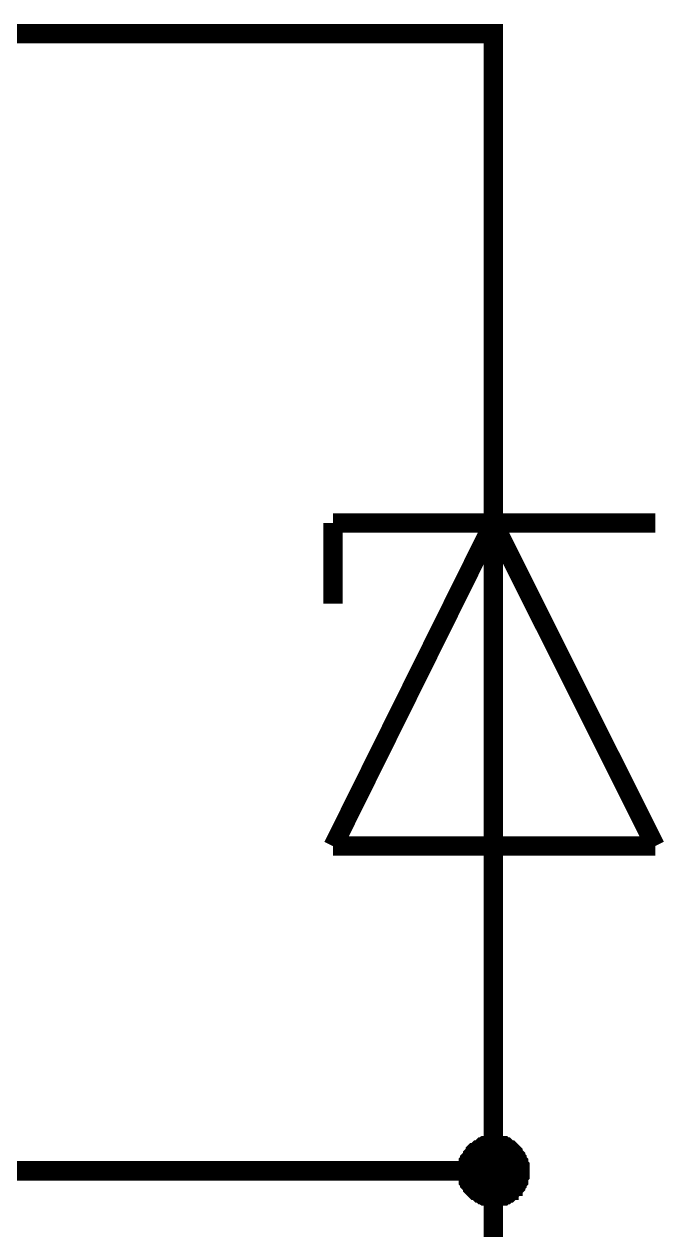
# Model space of a CAD drawing. Header units: millimetres. Extents: x 0 to 20.9, y 0 to 9.5.
# Drawn here: x 19.114 to 19.505, y 3.87 to 4.606 of the extents above; entities that cross this region are included whole.
import ezdxf

# ---------------------------------------------------------------- set-up
doc = ezdxf.new("R2010")
doc.units = ezdxf.units.MM
doc.header["$MEASUREMENT"] = 0
doc.layers.add('Sheet', color=255, linetype='Continuous')

msp = doc.modelspace()

# ---------------------------------------------------------------- linework, layer by layer
at = {"layer": 'Sheet'}
for points, const_width in [([(10.40049, 4.59963), (11.00029, 4.59963), (11.40044, 4.59963), (12.00025, 4.59963), (12.40039, 4.59963), (13.0002, 4.59963), (13.40034, 4.59963), (14.00015, 4.59963), (14.40029, 4.59963), (15.0001, 4.59963), (15.40025, 4.59963), (16.00005, 4.59963), (16.4002, 4.59963), (17, 4.59963), (17.40015, 4.59963), (17.99995, 4.59963), (18.4001, 4.59963), (19.00074, 4.59963), (19.40005, 4.59963), (19.40005, 4.39997)], 0.0118), ([(19.40005, 4.3014), (19.40005, 4.39997)], 0.0118), ([(19.49862, 4.3014), (19.30231, 4.3014)], 0.0118), ([(19.30231, 4.10425), (19.40005, 4.3014)], 0.0118), ([(19.30231, 4.3014), (19.30231, 4.25211)], 0.0118), ([(19.40005, 4.10425), (19.40005, 4.3014)], 0.0118), ([(19.40005, 4.3014), (19.49862, 4.10425)], 0.0118), ([(19.49862, 4.10425), (19.30231, 4.10425)], 0.0118), ([(19.40005, 4.10425), (19.40005, 4.00567)], 0.0118), ([(19.40005, 3.90626), (19.40005, 4.00567)], 0.0118), ([(19.38, 3.90626), (19.38, 3.9071), (19.38, 3.90793), (19.38, 3.9096), (19.38, 3.91044), (19.38083, 3.91127), (19.38083, 3.91211), (19.38083, 3.91294), (19.38167, 3.91378), (19.38167, 3.91461), (19.38251, 3.91545), (19.38334, 3.91629), (19.38334, 3.91712), (19.38418, 3.91796), (19.38501, 3.91879), (19.38501, 3.91963), (19.38585, 3.92046), (19.38668, 3.9213), (19.38752, 3.9213), (19.38835, 3.92213), (19.38919, 3.92297), (19.39002, 3.92297), (19.39086, 3.9238), (19.39169, 3.92464), (19.39253, 3.92464), (19.39337, 3.92547), (19.3942, 3.92547), (19.39504, 3.92547), (19.39587, 3.92631), (19.39671, 3.92631), (19.39838, 3.92631), (19.39921, 3.92631), (19.40005, 3.92631)], 0.0039), ([(19.38, 3.90626), (19.38, 3.9071), (19.38, 3.90793), (19.38, 3.9096), (19.38, 3.91044), (19.38083, 3.91127), (19.38083, 3.91211), (19.38083, 3.91294), (19.38167, 3.91378), (19.38167, 3.91461), (19.38251, 3.91545), (19.38334, 3.91629), (19.38334, 3.91712), (19.38418, 3.91796), (19.38501, 3.91879), (19.38501, 3.91963), (19.38585, 3.92046), (19.38668, 3.9213), (19.38752, 3.9213), (19.38835, 3.92213), (19.38919, 3.92297), (19.39002, 3.92297), (19.39086, 3.9238), (19.39169, 3.92464), (19.39253, 3.92464), (19.39337, 3.92547), (19.3942, 3.92547), (19.39504, 3.92547), (19.39587, 3.92631), (19.39671, 3.92631), (19.39838, 3.92631), (19.39921, 3.92631), (19.40005, 3.92631)], 0.0039), ([(19.38, 3.90626), (19.38, 3.9071), (19.38, 3.90793), (19.38, 3.9096), (19.38, 3.91044), (19.38083, 3.91127), (19.38083, 3.91211), (19.38083, 3.91294), (19.38167, 3.91378), (19.38167, 3.91461), (19.38251, 3.91545), (19.38334, 3.91629), (19.38334, 3.91712), (19.38418, 3.91796), (19.38501, 3.91879), (19.38501, 3.91963), (19.38585, 3.92046), (19.38668, 3.9213), (19.38752, 3.9213), (19.38835, 3.92213), (19.38919, 3.92297), (19.39002, 3.92297), (19.39086, 3.9238), (19.39169, 3.92464), (19.39253, 3.92464), (19.39337, 3.92547), (19.3942, 3.92547), (19.39504, 3.92547), (19.39587, 3.92631), (19.39671, 3.92631), (19.39838, 3.92631), (19.39921, 3.92631), (19.40005, 3.92631)], 0.0039), ([(19.38, 3.90626), (19.38, 3.9071), (19.38, 3.90793), (19.38, 3.9096), (19.38, 3.91044), (19.38083, 3.91127), (19.38083, 3.91211), (19.38083, 3.91294), (19.38167, 3.91378), (19.38167, 3.91461), (19.38251, 3.91545), (19.38334, 3.91629), (19.38334, 3.91712), (19.38418, 3.91796), (19.38501, 3.91879), (19.38501, 3.91963), (19.38585, 3.92046), (19.38668, 3.9213), (19.38752, 3.9213), (19.38835, 3.92213), (19.38919, 3.92297), (19.39002, 3.92297), (19.39086, 3.9238), (19.39169, 3.92464), (19.39253, 3.92464), (19.39337, 3.92547), (19.3942, 3.92547), (19.39504, 3.92547), (19.39587, 3.92631), (19.39671, 3.92631), (19.39838, 3.92631), (19.39921, 3.92631), (19.40005, 3.92631)], 0.0039), ([(19.38, 3.90626), (19.38, 3.9071), (19.38, 3.90793), (19.38, 3.9096), (19.38, 3.91044), (19.38083, 3.91127), (19.38083, 3.91211), (19.38083, 3.91294), (19.38167, 3.91378), (19.38167, 3.91461), (19.38251, 3.91545), (19.38334, 3.91629), (19.38334, 3.91712), (19.38418, 3.91796), (19.38501, 3.91879), (19.38501, 3.91963), (19.38585, 3.92046), (19.38668, 3.9213), (19.38752, 3.9213), (19.38835, 3.92213), (19.38919, 3.92297), (19.39002, 3.92297), (19.39086, 3.9238), (19.39169, 3.92464), (19.39253, 3.92464), (19.39337, 3.92547), (19.3942, 3.92547), (19.39504, 3.92547), (19.39587, 3.92631), (19.39671, 3.92631), (19.39838, 3.92631), (19.39921, 3.92631), (19.40005, 3.92631)], 0.0039), ([(19.38, 3.90626), (19.38, 3.9071), (19.38, 3.90793), (19.38, 3.9096), (19.38, 3.91044), (19.38083, 3.91127), (19.38083, 3.91211), (19.38083, 3.91294), (19.38167, 3.91378), (19.38167, 3.91461), (19.38251, 3.91545), (19.38334, 3.91629), (19.38334, 3.91712), (19.38418, 3.91796), (19.38501, 3.91879), (19.38501, 3.91963), (19.38585, 3.92046), (19.38668, 3.9213), (19.38752, 3.9213), (19.38835, 3.92213), (19.38919, 3.92297), (19.39002, 3.92297), (19.39086, 3.9238), (19.39169, 3.92464), (19.39253, 3.92464), (19.39337, 3.92547), (19.3942, 3.92547), (19.39504, 3.92547), (19.39587, 3.92631), (19.39671, 3.92631), (19.39838, 3.92631), (19.39921, 3.92631), (19.40005, 3.92631)], 0.0039), ([(19.38, 3.90626), (19.38, 3.9071), (19.38, 3.90793), (19.38, 3.9096), (19.38, 3.91044), (19.38083, 3.91127), (19.38083, 3.91211), (19.38083, 3.91294), (19.38167, 3.91378), (19.38167, 3.91461), (19.38251, 3.91545), (19.38334, 3.91629), (19.38334, 3.91712), (19.38418, 3.91796), (19.38501, 3.91879), (19.38501, 3.91963), (19.38585, 3.92046), (19.38668, 3.9213), (19.38752, 3.9213), (19.38835, 3.92213), (19.38919, 3.92297), (19.39002, 3.92297), (19.39086, 3.9238), (19.39169, 3.92464), (19.39253, 3.92464), (19.39337, 3.92547), (19.3942, 3.92547), (19.39504, 3.92547), (19.39587, 3.92631), (19.39671, 3.92631), (19.39838, 3.92631), (19.39921, 3.92631), (19.40005, 3.92631)], 0.0039), ([(19.38, 3.90626), (19.38, 3.9071), (19.38, 3.90793), (19.38, 3.9096), (19.38, 3.91044), (19.38083, 3.91127), (19.38083, 3.91211), (19.38083, 3.91294), (19.38167, 3.91378), (19.38167, 3.91461), (19.38251, 3.91545), (19.38334, 3.91629), (19.38334, 3.91712), (19.38418, 3.91796), (19.38501, 3.91879), (19.38501, 3.91963), (19.38585, 3.92046), (19.38668, 3.9213), (19.38752, 3.9213), (19.38835, 3.92213), (19.38919, 3.92297), (19.39002, 3.92297), (19.39086, 3.9238), (19.39169, 3.92464), (19.39253, 3.92464), (19.39337, 3.92547), (19.3942, 3.92547), (19.39504, 3.92547), (19.39587, 3.92631), (19.39671, 3.92631), (19.39838, 3.92631), (19.39921, 3.92631), (19.40005, 3.92631)], 0.0039), ([(19.40005, 3.92631), (19.40005, 3.92631)], 0.0039), ([(19.40005, 3.92631), (19.40088, 3.92631), (19.40255, 3.92631), (19.40339, 3.92631), (19.40423, 3.92631), (19.40506, 3.92547), (19.4059, 3.92547), (19.40757, 3.92547), (19.4084, 3.92464), (19.40924, 3.92464), (19.41007, 3.9238), (19.41091, 3.92297), (19.41174, 3.92297), (19.41258, 3.92213), (19.41341, 3.9213), (19.41341, 3.9213), (19.41425, 3.92046), (19.41509, 3.91963), (19.41592, 3.91879), (19.41592, 3.91796), (19.41676, 3.91712), (19.41759, 3.91629), (19.41759, 3.91545), (19.41843, 3.91461), (19.41843, 3.91378), (19.41926, 3.91294), (19.41926, 3.91211), (19.41926, 3.91127), (19.4201, 3.91044), (19.4201, 3.9096), (19.4201, 3.90793), (19.4201, 3.9071), (19.4201, 3.90626)], 0.0039), ([(19.40005, 3.92631), (19.40005, 3.92631)], 0.0039), ([(19.40005, 3.92631), (19.40088, 3.92631), (19.40255, 3.92631), (19.40339, 3.92631), (19.40423, 3.92631), (19.40506, 3.92547), (19.4059, 3.92547), (19.40757, 3.92547), (19.4084, 3.92464), (19.40924, 3.92464), (19.41007, 3.9238), (19.41091, 3.92297), (19.41174, 3.92297), (19.41258, 3.92213), (19.41341, 3.9213), (19.41341, 3.9213), (19.41425, 3.92046), (19.41509, 3.91963), (19.41592, 3.91879), (19.41592, 3.91796), (19.41676, 3.91712), (19.41759, 3.91629), (19.41759, 3.91545), (19.41843, 3.91461), (19.41843, 3.91378), (19.41926, 3.91294), (19.41926, 3.91211), (19.41926, 3.91127), (19.4201, 3.91044), (19.4201, 3.9096), (19.4201, 3.90793), (19.4201, 3.9071), (19.4201, 3.90626)], 0.0039), ([(19.40005, 3.92631), (19.40005, 3.92631)], 0.0039), ([(19.40005, 3.92631), (19.40088, 3.92631), (19.40255, 3.92631), (19.40339, 3.92631), (19.40423, 3.92631), (19.40506, 3.92547), (19.4059, 3.92547), (19.40757, 3.92547), (19.4084, 3.92464), (19.40924, 3.92464), (19.41007, 3.9238), (19.41091, 3.92297), (19.41174, 3.92297), (19.41258, 3.92213), (19.41341, 3.9213), (19.41341, 3.9213), (19.41425, 3.92046), (19.41509, 3.91963), (19.41592, 3.91879), (19.41592, 3.91796), (19.41676, 3.91712), (19.41759, 3.91629), (19.41759, 3.91545), (19.41843, 3.91461), (19.41843, 3.91378), (19.41926, 3.91294), (19.41926, 3.91211), (19.41926, 3.91127), (19.4201, 3.91044), (19.4201, 3.9096), (19.4201, 3.90793), (19.4201, 3.9071), (19.4201, 3.90626)], 0.0039), ([(19.40005, 3.92631), (19.40005, 3.92631)], 0.0039), ([(19.40005, 3.92631), (19.40088, 3.92631), (19.40255, 3.92631), (19.40339, 3.92631), (19.40423, 3.92631), (19.40506, 3.92547), (19.4059, 3.92547), (19.40757, 3.92547), (19.4084, 3.92464), (19.40924, 3.92464), (19.41007, 3.9238), (19.41091, 3.92297), (19.41174, 3.92297), (19.41258, 3.92213), (19.41341, 3.9213), (19.41341, 3.9213), (19.41425, 3.92046), (19.41509, 3.91963), (19.41592, 3.91879), (19.41592, 3.91796), (19.41676, 3.91712), (19.41759, 3.91629), (19.41759, 3.91545), (19.41843, 3.91461), (19.41843, 3.91378), (19.41926, 3.91294), (19.41926, 3.91211), (19.41926, 3.91127), (19.4201, 3.91044), (19.4201, 3.9096), (19.4201, 3.90793), (19.4201, 3.9071), (19.4201, 3.90626)], 0.0039), ([(19.40005, 3.92631), (19.40005, 3.92631)], 0.0039), ([(19.40005, 3.92631), (19.40088, 3.92631), (19.40255, 3.92631), (19.40339, 3.92631), (19.40423, 3.92631), (19.40506, 3.92547), (19.4059, 3.92547), (19.40757, 3.92547), (19.4084, 3.92464), (19.40924, 3.92464), (19.41007, 3.9238), (19.41091, 3.92297), (19.41174, 3.92297), (19.41258, 3.92213), (19.41341, 3.9213), (19.41341, 3.9213), (19.41425, 3.92046), (19.41509, 3.91963), (19.41592, 3.91879), (19.41592, 3.91796), (19.41676, 3.91712), (19.41759, 3.91629), (19.41759, 3.91545), (19.41843, 3.91461), (19.41843, 3.91378), (19.41926, 3.91294), (19.41926, 3.91211), (19.41926, 3.91127), (19.4201, 3.91044), (19.4201, 3.9096), (19.4201, 3.90793), (19.4201, 3.9071), (19.4201, 3.90626)], 0.0039), ([(19.40005, 3.92631), (19.40005, 3.92631)], 0.0039), ([(19.40005, 3.92631), (19.40088, 3.92631), (19.40255, 3.92631), (19.40339, 3.92631), (19.40423, 3.92631), (19.40506, 3.92547), (19.4059, 3.92547), (19.40757, 3.92547), (19.4084, 3.92464), (19.40924, 3.92464), (19.41007, 3.9238), (19.41091, 3.92297), (19.41174, 3.92297), (19.41258, 3.92213), (19.41341, 3.9213), (19.41341, 3.9213), (19.41425, 3.92046), (19.41509, 3.91963), (19.41592, 3.91879), (19.41592, 3.91796), (19.41676, 3.91712), (19.41759, 3.91629), (19.41759, 3.91545), (19.41843, 3.91461), (19.41843, 3.91378), (19.41926, 3.91294), (19.41926, 3.91211), (19.41926, 3.91127), (19.4201, 3.91044), (19.4201, 3.9096), (19.4201, 3.90793), (19.4201, 3.9071), (19.4201, 3.90626)], 0.0039), ([(19.40005, 3.92631), (19.40005, 3.92631)], 0.0039), ([(19.40005, 3.92631), (19.40088, 3.92631), (19.40255, 3.92631), (19.40339, 3.92631), (19.40423, 3.92631), (19.40506, 3.92547), (19.4059, 3.92547), (19.40757, 3.92547), (19.4084, 3.92464), (19.40924, 3.92464), (19.41007, 3.9238), (19.41091, 3.92297), (19.41174, 3.92297), (19.41258, 3.92213), (19.41341, 3.9213), (19.41341, 3.9213), (19.41425, 3.92046), (19.41509, 3.91963), (19.41592, 3.91879), (19.41592, 3.91796), (19.41676, 3.91712), (19.41759, 3.91629), (19.41759, 3.91545), (19.41843, 3.91461), (19.41843, 3.91378), (19.41926, 3.91294), (19.41926, 3.91211), (19.41926, 3.91127), (19.4201, 3.91044), (19.4201, 3.9096), (19.4201, 3.90793), (19.4201, 3.9071), (19.4201, 3.90626)], 0.0039), ([(19.40005, 3.92631), (19.40005, 3.92631)], 0.0039), ([(19.40005, 3.92631), (19.40088, 3.92631), (19.40255, 3.92631), (19.40339, 3.92631), (19.40423, 3.92631), (19.40506, 3.92547), (19.4059, 3.92547), (19.40757, 3.92547), (19.4084, 3.92464), (19.40924, 3.92464), (19.41007, 3.9238), (19.41091, 3.92297), (19.41174, 3.92297), (19.41258, 3.92213), (19.41341, 3.9213), (19.41341, 3.9213), (19.41425, 3.92046), (19.41509, 3.91963), (19.41592, 3.91879), (19.41592, 3.91796), (19.41676, 3.91712), (19.41759, 3.91629), (19.41759, 3.91545), (19.41843, 3.91461), (19.41843, 3.91378), (19.41926, 3.91294), (19.41926, 3.91211), (19.41926, 3.91127), (19.4201, 3.91044), (19.4201, 3.9096), (19.4201, 3.90793), (19.4201, 3.9071), (19.4201, 3.90626)], 0.0039), ([(19.40005, 3.79933), (19.40005, 3.90626), (19.00074, 3.90626), (19.00074, 3.79933)], 0.0118), ([(19.40005, 3.88621), (19.39921, 3.88621), (19.39838, 3.88621), (19.39671, 3.88621), (19.39587, 3.88621), (19.39504, 3.88705), (19.3942, 3.88705), (19.39337, 3.88705), (19.39253, 3.88788), (19.39169, 3.88788), (19.39086, 3.88872), (19.39002, 3.88872), (19.38919, 3.88955), (19.38835, 3.89039), (19.38752, 3.89039), (19.38668, 3.89122), (19.38585, 3.89206), (19.38501, 3.89289), (19.38501, 3.89289), (19.38418, 3.89373), (19.38334, 3.89457), (19.38334, 3.8954), (19.38251, 3.89624), (19.38167, 3.89707), (19.38167, 3.89791), (19.38083, 3.89874), (19.38083, 3.90041), (19.38083, 3.90125), (19.38, 3.90208), (19.38, 3.90292), (19.38, 3.90375), (19.38, 3.90543), (19.38, 3.90626)], 0.0039), ([(19.38, 3.90626), (19.38, 3.90626)], 0.0039), ([(19.40005, 3.88621), (19.39921, 3.88621), (19.39838, 3.88621), (19.39671, 3.88621), (19.39587, 3.88621), (19.39504, 3.88705), (19.3942, 3.88705), (19.39337, 3.88705), (19.39253, 3.88788), (19.39169, 3.88788), (19.39086, 3.88872), (19.39002, 3.88872), (19.38919, 3.88955), (19.38835, 3.89039), (19.38752, 3.89039), (19.38668, 3.89122), (19.38585, 3.89206), (19.38501, 3.89289), (19.38501, 3.89289), (19.38418, 3.89373), (19.38334, 3.89457), (19.38334, 3.8954), (19.38251, 3.89624), (19.38167, 3.89707), (19.38167, 3.89791), (19.38083, 3.89874), (19.38083, 3.90041), (19.38083, 3.90125), (19.38, 3.90208), (19.38, 3.90292), (19.38, 3.90375), (19.38, 3.90543), (19.38, 3.90626)], 0.0039), ([(19.38, 3.90626), (19.38, 3.90626)], 0.0039), ([(19.40005, 3.88621), (19.39921, 3.88621), (19.39838, 3.88621), (19.39671, 3.88621), (19.39587, 3.88621), (19.39504, 3.88705), (19.3942, 3.88705), (19.39337, 3.88705), (19.39253, 3.88788), (19.39169, 3.88788), (19.39086, 3.88872), (19.39002, 3.88872), (19.38919, 3.88955), (19.38835, 3.89039), (19.38752, 3.89039), (19.38668, 3.89122), (19.38585, 3.89206), (19.38501, 3.89289), (19.38501, 3.89289), (19.38418, 3.89373), (19.38334, 3.89457), (19.38334, 3.8954), (19.38251, 3.89624), (19.38167, 3.89707), (19.38167, 3.89791), (19.38083, 3.89874), (19.38083, 3.90041), (19.38083, 3.90125), (19.38, 3.90208), (19.38, 3.90292), (19.38, 3.90375), (19.38, 3.90543), (19.38, 3.90626)], 0.0039), ([(19.38, 3.90626), (19.38, 3.90626)], 0.0039), ([(19.40005, 3.88621), (19.39921, 3.88621), (19.39838, 3.88621), (19.39671, 3.88621), (19.39587, 3.88621), (19.39504, 3.88705), (19.3942, 3.88705), (19.39337, 3.88705), (19.39253, 3.88788), (19.39169, 3.88788), (19.39086, 3.88872), (19.39002, 3.88872), (19.38919, 3.88955), (19.38835, 3.89039), (19.38752, 3.89039), (19.38668, 3.89122), (19.38585, 3.89206), (19.38501, 3.89289), (19.38501, 3.89289), (19.38418, 3.89373), (19.38334, 3.89457), (19.38334, 3.8954), (19.38251, 3.89624), (19.38167, 3.89707), (19.38167, 3.89791), (19.38083, 3.89874), (19.38083, 3.90041), (19.38083, 3.90125), (19.38, 3.90208), (19.38, 3.90292), (19.38, 3.90375), (19.38, 3.90543), (19.38, 3.90626)], 0.0039), ([(19.38, 3.90626), (19.38, 3.90626)], 0.0039), ([(19.40005, 3.88621), (19.39921, 3.88621), (19.39838, 3.88621), (19.39671, 3.88621), (19.39587, 3.88621), (19.39504, 3.88705), (19.3942, 3.88705), (19.39337, 3.88705), (19.39253, 3.88788), (19.39169, 3.88788), (19.39086, 3.88872), (19.39002, 3.88872), (19.38919, 3.88955), (19.38835, 3.89039), (19.38752, 3.89039), (19.38668, 3.89122), (19.38585, 3.89206), (19.38501, 3.89289), (19.38501, 3.89289), (19.38418, 3.89373), (19.38334, 3.89457), (19.38334, 3.8954), (19.38251, 3.89624), (19.38167, 3.89707), (19.38167, 3.89791), (19.38083, 3.89874), (19.38083, 3.90041), (19.38083, 3.90125), (19.38, 3.90208), (19.38, 3.90292), (19.38, 3.90375), (19.38, 3.90543), (19.38, 3.90626)], 0.0039), ([(19.38, 3.90626), (19.38, 3.90626)], 0.0039), ([(19.40005, 3.88621), (19.39921, 3.88621), (19.39838, 3.88621), (19.39671, 3.88621), (19.39587, 3.88621), (19.39504, 3.88705), (19.3942, 3.88705), (19.39337, 3.88705), (19.39253, 3.88788), (19.39169, 3.88788), (19.39086, 3.88872), (19.39002, 3.88872), (19.38919, 3.88955), (19.38835, 3.89039), (19.38752, 3.89039), (19.38668, 3.89122), (19.38585, 3.89206), (19.38501, 3.89289), (19.38501, 3.89289), (19.38418, 3.89373), (19.38334, 3.89457), (19.38334, 3.8954), (19.38251, 3.89624), (19.38167, 3.89707), (19.38167, 3.89791), (19.38083, 3.89874), (19.38083, 3.90041), (19.38083, 3.90125), (19.38, 3.90208), (19.38, 3.90292), (19.38, 3.90375), (19.38, 3.90543), (19.38, 3.90626)], 0.0039), ([(19.38, 3.90626), (19.38, 3.90626)], 0.0039), ([(19.40005, 3.88621), (19.39921, 3.88621), (19.39838, 3.88621), (19.39671, 3.88621), (19.39587, 3.88621), (19.39504, 3.88705), (19.3942, 3.88705), (19.39337, 3.88705), (19.39253, 3.88788), (19.39169, 3.88788), (19.39086, 3.88872), (19.39002, 3.88872), (19.38919, 3.88955), (19.38835, 3.89039), (19.38752, 3.89039), (19.38668, 3.89122), (19.38585, 3.89206), (19.38501, 3.89289), (19.38501, 3.89289), (19.38418, 3.89373), (19.38334, 3.89457), (19.38334, 3.8954), (19.38251, 3.89624), (19.38167, 3.89707), (19.38167, 3.89791), (19.38083, 3.89874), (19.38083, 3.90041), (19.38083, 3.90125), (19.38, 3.90208), (19.38, 3.90292), (19.38, 3.90375), (19.38, 3.90543), (19.38, 3.90626)], 0.0039), ([(19.38, 3.90626), (19.38, 3.90626)], 0.0039), ([(19.40005, 3.88621), (19.39921, 3.88621), (19.39838, 3.88621), (19.39671, 3.88621), (19.39587, 3.88621), (19.39504, 3.88705), (19.3942, 3.88705), (19.39337, 3.88705), (19.39253, 3.88788), (19.39169, 3.88788), (19.39086, 3.88872), (19.39002, 3.88872), (19.38919, 3.88955), (19.38835, 3.89039), (19.38752, 3.89039), (19.38668, 3.89122), (19.38585, 3.89206), (19.38501, 3.89289), (19.38501, 3.89289), (19.38418, 3.89373), (19.38334, 3.89457), (19.38334, 3.8954), (19.38251, 3.89624), (19.38167, 3.89707), (19.38167, 3.89791), (19.38083, 3.89874), (19.38083, 3.90041), (19.38083, 3.90125), (19.38, 3.90208), (19.38, 3.90292), (19.38, 3.90375), (19.38, 3.90543), (19.38, 3.90626)], 0.0039), ([(19.38, 3.90626), (19.38, 3.90626)], 0.0039), ([(19.4201, 3.90626), (19.4201, 3.90543), (19.4201, 3.90375), (19.4201, 3.90292), (19.4201, 3.90208), (19.41926, 3.90125), (19.41926, 3.90041), (19.41926, 3.89874), (19.41843, 3.89791), (19.41843, 3.89707), (19.41759, 3.89624), (19.41759, 3.8954), (19.41676, 3.89457), (19.41592, 3.89373), (19.41592, 3.89289), (19.41509, 3.89289), (19.41425, 3.89206), (19.41341, 3.89122), (19.41341, 3.89039), (19.41258, 3.89039), (19.41174, 3.88955), (19.41091, 3.88872), (19.41007, 3.88872), (19.40924, 3.88788), (19.4084, 3.88788), (19.40757, 3.88705), (19.4059, 3.88705), (19.40506, 3.88705), (19.40423, 3.88621), (19.40339, 3.88621), (19.40255, 3.88621), (19.40088, 3.88621), (19.40005, 3.88621)], 0.0039), ([(19.4201, 3.90626), (19.4201, 3.90543), (19.4201, 3.90375), (19.4201, 3.90292), (19.4201, 3.90208), (19.41926, 3.90125), (19.41926, 3.90041), (19.41926, 3.89874), (19.41843, 3.89791), (19.41843, 3.89707), (19.41759, 3.89624), (19.41759, 3.8954), (19.41676, 3.89457), (19.41592, 3.89373), (19.41592, 3.89289), (19.41509, 3.89289), (19.41425, 3.89206), (19.41341, 3.89122), (19.41341, 3.89039), (19.41258, 3.89039), (19.41174, 3.88955), (19.41091, 3.88872), (19.41007, 3.88872), (19.40924, 3.88788), (19.4084, 3.88788), (19.40757, 3.88705), (19.4059, 3.88705), (19.40506, 3.88705), (19.40423, 3.88621), (19.40339, 3.88621), (19.40255, 3.88621), (19.40088, 3.88621), (19.40005, 3.88621)], 0.0039), ([(19.4201, 3.90626), (19.4201, 3.90543), (19.4201, 3.90375), (19.4201, 3.90292), (19.4201, 3.90208), (19.41926, 3.90125), (19.41926, 3.90041), (19.41926, 3.89874), (19.41843, 3.89791), (19.41843, 3.89707), (19.41759, 3.89624), (19.41759, 3.8954), (19.41676, 3.89457), (19.41592, 3.89373), (19.41592, 3.89289), (19.41509, 3.89289), (19.41425, 3.89206), (19.41341, 3.89122), (19.41341, 3.89039), (19.41258, 3.89039), (19.41174, 3.88955), (19.41091, 3.88872), (19.41007, 3.88872), (19.40924, 3.88788), (19.4084, 3.88788), (19.40757, 3.88705), (19.4059, 3.88705), (19.40506, 3.88705), (19.40423, 3.88621), (19.40339, 3.88621), (19.40255, 3.88621), (19.40088, 3.88621), (19.40005, 3.88621)], 0.0039), ([(19.4201, 3.90626), (19.4201, 3.90543), (19.4201, 3.90375), (19.4201, 3.90292), (19.4201, 3.90208), (19.41926, 3.90125), (19.41926, 3.90041), (19.41926, 3.89874), (19.41843, 3.89791), (19.41843, 3.89707), (19.41759, 3.89624), (19.41759, 3.8954), (19.41676, 3.89457), (19.41592, 3.89373), (19.41592, 3.89289), (19.41509, 3.89289), (19.41425, 3.89206), (19.41341, 3.89122), (19.41341, 3.89039), (19.41258, 3.89039), (19.41174, 3.88955), (19.41091, 3.88872), (19.41007, 3.88872), (19.40924, 3.88788), (19.4084, 3.88788), (19.40757, 3.88705), (19.4059, 3.88705), (19.40506, 3.88705), (19.40423, 3.88621), (19.40339, 3.88621), (19.40255, 3.88621), (19.40088, 3.88621), (19.40005, 3.88621)], 0.0039), ([(19.4201, 3.90626), (19.4201, 3.90543), (19.4201, 3.90375), (19.4201, 3.90292), (19.4201, 3.90208), (19.41926, 3.90125), (19.41926, 3.90041), (19.41926, 3.89874), (19.41843, 3.89791), (19.41843, 3.89707), (19.41759, 3.89624), (19.41759, 3.8954), (19.41676, 3.89457), (19.41592, 3.89373), (19.41592, 3.89289), (19.41509, 3.89289), (19.41425, 3.89206), (19.41341, 3.89122), (19.41341, 3.89039), (19.41258, 3.89039), (19.41174, 3.88955), (19.41091, 3.88872), (19.41007, 3.88872), (19.40924, 3.88788), (19.4084, 3.88788), (19.40757, 3.88705), (19.4059, 3.88705), (19.40506, 3.88705), (19.40423, 3.88621), (19.40339, 3.88621), (19.40255, 3.88621), (19.40088, 3.88621), (19.40005, 3.88621)], 0.0039), ([(19.4201, 3.90626), (19.4201, 3.90543), (19.4201, 3.90375), (19.4201, 3.90292), (19.4201, 3.90208), (19.41926, 3.90125), (19.41926, 3.90041), (19.41926, 3.89874), (19.41843, 3.89791), (19.41843, 3.89707), (19.41759, 3.89624), (19.41759, 3.8954), (19.41676, 3.89457), (19.41592, 3.89373), (19.41592, 3.89289), (19.41509, 3.89289), (19.41425, 3.89206), (19.41341, 3.89122), (19.41341, 3.89039), (19.41258, 3.89039), (19.41174, 3.88955), (19.41091, 3.88872), (19.41007, 3.88872), (19.40924, 3.88788), (19.4084, 3.88788), (19.40757, 3.88705), (19.4059, 3.88705), (19.40506, 3.88705), (19.40423, 3.88621), (19.40339, 3.88621), (19.40255, 3.88621), (19.40088, 3.88621), (19.40005, 3.88621)], 0.0039), ([(19.4201, 3.90626), (19.4201, 3.90543), (19.4201, 3.90375), (19.4201, 3.90292), (19.4201, 3.90208), (19.41926, 3.90125), (19.41926, 3.90041), (19.41926, 3.89874), (19.41843, 3.89791), (19.41843, 3.89707), (19.41759, 3.89624), (19.41759, 3.8954), (19.41676, 3.89457), (19.41592, 3.89373), (19.41592, 3.89289), (19.41509, 3.89289), (19.41425, 3.89206), (19.41341, 3.89122), (19.41341, 3.89039), (19.41258, 3.89039), (19.41174, 3.88955), (19.41091, 3.88872), (19.41007, 3.88872), (19.40924, 3.88788), (19.4084, 3.88788), (19.40757, 3.88705), (19.4059, 3.88705), (19.40506, 3.88705), (19.40423, 3.88621), (19.40339, 3.88621), (19.40255, 3.88621), (19.40088, 3.88621), (19.40005, 3.88621)], 0.0039), ([(19.4201, 3.90626), (19.4201, 3.90543), (19.4201, 3.90375), (19.4201, 3.90292), (19.4201, 3.90208), (19.41926, 3.90125), (19.41926, 3.90041), (19.41926, 3.89874), (19.41843, 3.89791), (19.41843, 3.89707), (19.41759, 3.89624), (19.41759, 3.8954), (19.41676, 3.89457), (19.41592, 3.89373), (19.41592, 3.89289), (19.41509, 3.89289), (19.41425, 3.89206), (19.41341, 3.89122), (19.41341, 3.89039), (19.41258, 3.89039), (19.41174, 3.88955), (19.41091, 3.88872), (19.41007, 3.88872), (19.40924, 3.88788), (19.4084, 3.88788), (19.40757, 3.88705), (19.4059, 3.88705), (19.40506, 3.88705), (19.40423, 3.88621), (19.40339, 3.88621), (19.40255, 3.88621), (19.40088, 3.88621), (19.40005, 3.88621)], 0.0039), ([(19.4201, 3.90626), (19.4201, 3.90626), (19.4201, 3.90626), (19.4201, 3.90626), (19.4201, 3.90626), (19.4201, 3.90626), (19.4201, 3.90626), (19.4201, 3.90626), (19.4201, 3.90626), (19.4201, 3.90626), (19.4201, 3.90626), (19.4201, 3.90626), (19.4201, 3.90626), (19.4201, 3.90626), (19.4201, 3.90626), (19.4201, 3.90626), (19.4201, 3.90626), (19.4201, 3.90626), (19.4201, 3.90626), (19.4201, 3.90626), (19.4201, 3.90626), (19.4201, 3.90626), (19.4201, 3.90626), (19.4201, 3.90626), (19.4201, 3.90626), (19.4201, 3.90626), (19.4201, 3.90626), (19.4201, 3.90626), (19.4201, 3.90626), (19.4201, 3.90626), (19.4201, 3.90626), (19.4201, 3.90626), (19.4201, 3.90626)], 0.0039), ([(19.4201, 3.90626), (19.4201, 3.90626)], 0.0039), ([(19.4201, 3.90626), (19.4201, 3.90626), (19.4201, 3.90626), (19.4201, 3.90626), (19.4201, 3.90626), (19.4201, 3.90626), (19.4201, 3.90626), (19.4201, 3.90626), (19.4201, 3.90626), (19.4201, 3.90626), (19.4201, 3.90626), (19.4201, 3.90626), (19.4201, 3.90626), (19.4201, 3.90626), (19.4201, 3.90626), (19.4201, 3.90626), (19.4201, 3.90626), (19.4201, 3.90626), (19.4201, 3.90626), (19.4201, 3.90626), (19.4201, 3.90626), (19.4201, 3.90626), (19.4201, 3.90626), (19.4201, 3.90626), (19.4201, 3.90626), (19.4201, 3.90626), (19.4201, 3.90626), (19.4201, 3.90626), (19.4201, 3.90626), (19.4201, 3.90626), (19.4201, 3.90626), (19.4201, 3.90626), (19.4201, 3.90626)], 0.0039), ([(19.4201, 3.90626), (19.4201, 3.90626)], 0.0039), ([(19.4201, 3.90626), (19.4201, 3.90626), (19.4201, 3.90626), (19.4201, 3.90626), (19.4201, 3.90626), (19.4201, 3.90626), (19.4201, 3.90626), (19.4201, 3.90626), (19.4201, 3.90626), (19.4201, 3.90626), (19.4201, 3.90626), (19.4201, 3.90626), (19.4201, 3.90626), (19.4201, 3.90626), (19.4201, 3.90626), (19.4201, 3.90626), (19.4201, 3.90626), (19.4201, 3.90626), (19.4201, 3.90626), (19.4201, 3.90626), (19.4201, 3.90626), (19.4201, 3.90626), (19.4201, 3.90626), (19.4201, 3.90626), (19.4201, 3.90626), (19.4201, 3.90626), (19.4201, 3.90626), (19.4201, 3.90626), (19.4201, 3.90626), (19.4201, 3.90626), (19.4201, 3.90626), (19.4201, 3.90626), (19.4201, 3.90626)], 0.0039), ([(19.4201, 3.90626), (19.4201, 3.90626)], 0.0039), ([(19.4201, 3.90626), (19.4201, 3.90626), (19.4201, 3.90626), (19.4201, 3.90626), (19.4201, 3.90626), (19.4201, 3.90626), (19.4201, 3.90626), (19.4201, 3.90626), (19.4201, 3.90626), (19.4201, 3.90626), (19.4201, 3.90626), (19.4201, 3.90626), (19.4201, 3.90626), (19.4201, 3.90626), (19.4201, 3.90626), (19.4201, 3.90626), (19.4201, 3.90626), (19.4201, 3.90626), (19.4201, 3.90626), (19.4201, 3.90626), (19.4201, 3.90626), (19.4201, 3.90626), (19.4201, 3.90626), (19.4201, 3.90626), (19.4201, 3.90626), (19.4201, 3.90626), (19.4201, 3.90626), (19.4201, 3.90626), (19.4201, 3.90626), (19.4201, 3.90626), (19.4201, 3.90626), (19.4201, 3.90626), (19.4201, 3.90626)], 0.0039), ([(19.4201, 3.90626), (19.4201, 3.90626)], 0.0039), ([(19.4201, 3.90626), (19.4201, 3.90626), (19.4201, 3.90626), (19.4201, 3.90626), (19.4201, 3.90626), (19.4201, 3.90626), (19.4201, 3.90626), (19.4201, 3.90626), (19.4201, 3.90626), (19.4201, 3.90626), (19.4201, 3.90626), (19.4201, 3.90626), (19.4201, 3.90626), (19.4201, 3.90626), (19.4201, 3.90626), (19.4201, 3.90626), (19.4201, 3.90626), (19.4201, 3.90626), (19.4201, 3.90626), (19.4201, 3.90626), (19.4201, 3.90626), (19.4201, 3.90626), (19.4201, 3.90626), (19.4201, 3.90626), (19.4201, 3.90626), (19.4201, 3.90626), (19.4201, 3.90626), (19.4201, 3.90626), (19.4201, 3.90626), (19.4201, 3.90626), (19.4201, 3.90626), (19.4201, 3.90626), (19.4201, 3.90626)], 0.0039), ([(19.4201, 3.90626), (19.4201, 3.90626)], 0.0039), ([(19.4201, 3.90626), (19.4201, 3.90626), (19.4201, 3.90626), (19.4201, 3.90626), (19.4201, 3.90626), (19.4201, 3.90626), (19.4201, 3.90626), (19.4201, 3.90626), (19.4201, 3.90626), (19.4201, 3.90626), (19.4201, 3.90626), (19.4201, 3.90626), (19.4201, 3.90626), (19.4201, 3.90626), (19.4201, 3.90626), (19.4201, 3.90626), (19.4201, 3.90626), (19.4201, 3.90626), (19.4201, 3.90626), (19.4201, 3.90626), (19.4201, 3.90626), (19.4201, 3.90626), (19.4201, 3.90626), (19.4201, 3.90626), (19.4201, 3.90626), (19.4201, 3.90626), (19.4201, 3.90626), (19.4201, 3.90626), (19.4201, 3.90626), (19.4201, 3.90626), (19.4201, 3.90626), (19.4201, 3.90626), (19.4201, 3.90626)], 0.0039), ([(19.4201, 3.90626), (19.4201, 3.90626)], 0.0039), ([(19.4201, 3.90626), (19.4201, 3.90626), (19.4201, 3.90626), (19.4201, 3.90626), (19.4201, 3.90626), (19.4201, 3.90626), (19.4201, 3.90626), (19.4201, 3.90626), (19.4201, 3.90626), (19.4201, 3.90626), (19.4201, 3.90626), (19.4201, 3.90626), (19.4201, 3.90626), (19.4201, 3.90626), (19.4201, 3.90626), (19.4201, 3.90626), (19.4201, 3.90626), (19.4201, 3.90626), (19.4201, 3.90626), (19.4201, 3.90626), (19.4201, 3.90626), (19.4201, 3.90626), (19.4201, 3.90626), (19.4201, 3.90626), (19.4201, 3.90626), (19.4201, 3.90626), (19.4201, 3.90626), (19.4201, 3.90626), (19.4201, 3.90626), (19.4201, 3.90626), (19.4201, 3.90626), (19.4201, 3.90626), (19.4201, 3.90626)], 0.0039), ([(19.4201, 3.90626), (19.4201, 3.90626)], 0.0039), ([(19.4201, 3.90626), (19.4201, 3.90626), (19.4201, 3.90626), (19.4201, 3.90626), (19.4201, 3.90626), (19.4201, 3.90626), (19.4201, 3.90626), (19.4201, 3.90626), (19.4201, 3.90626), (19.4201, 3.90626), (19.4201, 3.90626), (19.4201, 3.90626), (19.4201, 3.90626), (19.4201, 3.90626), (19.4201, 3.90626), (19.4201, 3.90626), (19.4201, 3.90626), (19.4201, 3.90626), (19.4201, 3.90626), (19.4201, 3.90626), (19.4201, 3.90626), (19.4201, 3.90626), (19.4201, 3.90626), (19.4201, 3.90626), (19.4201, 3.90626), (19.4201, 3.90626), (19.4201, 3.90626), (19.4201, 3.90626), (19.4201, 3.90626), (19.4201, 3.90626), (19.4201, 3.90626), (19.4201, 3.90626), (19.4201, 3.90626)], 0.0039), ([(19.4201, 3.90626), (19.4201, 3.90626)], 0.0039)]:
    msp.add_lwpolyline(points, dxfattribs=dict(at, const_width=const_width))
at = {"layer": 'Sheet', "const_width": 0.02}
msp.add_lwpolyline([(19.39, 3.9063, 1), (19.41, 3.9063, 1)], format="xyb", close=True, dxfattribs=at)

doc.saveas('drawing.dxf')
